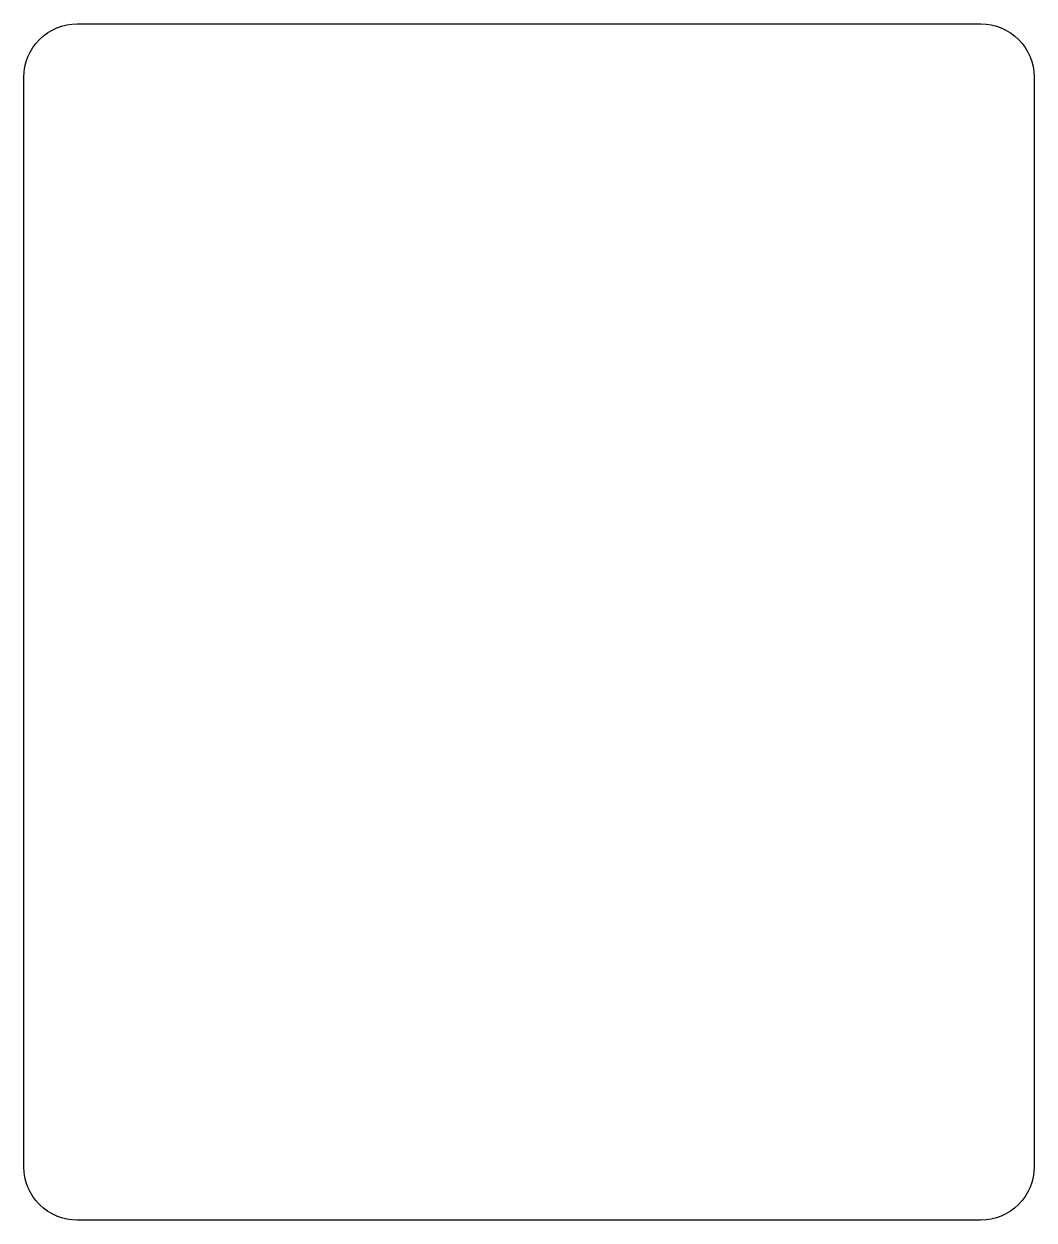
# Model space of a CAD drawing. Extents: x -19 to 19, y -22.5 to 22.5.
import ezdxf

# ---------------------------------------------------------------- set-up
doc = ezdxf.new("R2010")
doc.units = 0
doc.layers.get('0').update_dxf_attribs({"linetype": 'continuous'})

msp = doc.modelspace()

# ---------------------------------------------------------------- linework, layer by layer
at = {"color": 0}
msp.add_lwpolyline([(-19, -20.5), (-19, 20.5, -0.414214), (-17, 22.5), (17, 22.5, -0.414214), (19, 20.5), (19, -20.5, -0.414214), (17, -22.5), (-17, -22.5, -0.414214)], format="xyb", close=True, dxfattribs=at)

doc.saveas('drawing.dxf')
